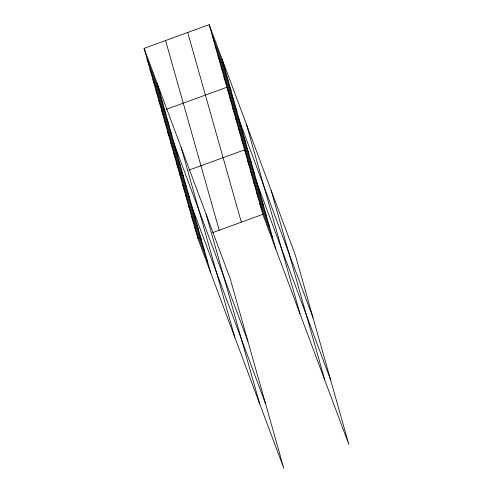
<?xml version="1.0" encoding="UTF-8"?>
<svg xmlns="http://www.w3.org/2000/svg" width="493" height="493" viewBox="0 0 493 493"><rect width="100%" height="100%" fill="white"/><g stroke="black" fill="none" stroke-linecap="round" stroke-linejoin="round"><path stroke-width="0.74" d="M144.098 48.369L230.2 278.662L283.814 468.35L197.711 238.057L144.098 48.369L209.186 24.65L295.289 254.943L348.902 444.631L262.8 214.338L209.186 24.65M164.656 109.921L161.79 110.968L247.893 341.261M166.086 109.403L226.879 87.249L312.981 317.541M182.348 172.519L179.483 173.561L265.585 403.859M188.788 170.171L244.571 149.841L330.674 380.134M197.711 238.057L200.577 237.01M212.748 232.579L262.8 214.338M212.132 35.083L225.153 69.895M215.084 45.516L228.099 80.328M218.029 55.949L231.051 90.761M220.981 66.382L233.996 101.194M223.927 76.816L236.948 111.628M229.824 97.682L242.839 132.494M232.776 108.109L245.791 142.927M235.722 118.542L248.737 153.36M238.674 128.975L251.689 163.793M241.619 139.408L254.634 174.22M247.609 160.589L260.624 195.407M250.647 171.342L263.663 206.154M253.685 182.09L266.701 216.902M256.724 192.837L269.739 227.649M259.762 203.584L272.777 238.402M147.05 58.803L160.065 93.615M149.995 69.236L163.01 104.048M152.947 79.669L165.962 114.481M155.893 90.102L168.908 124.914M158.845 100.535L171.86 135.347M164.742 121.401L177.757 156.213M167.688 131.834L180.703 166.646M170.64 142.267L183.655 177.079M173.585 152.694L186.6 187.513M176.537 163.128L189.552 197.946M182.521 184.314L195.536 219.126M185.559 195.062L198.574 229.874M188.597 205.809L201.612 240.621M191.635 216.556L204.65 251.375M194.673 227.31L207.689 262.122M271.168 190.434L324.782 380.121M246.321 123.971L299.935 313.659M222.201 59.462L275.815 249.15M187.71 32.476L241.317 222.164M165.58 40.543L219.188 230.231M206.086 214.153L259.694 403.841M181.233 147.69L234.847 337.378M157.113 83.181L210.727 272.869"/></g></svg>
